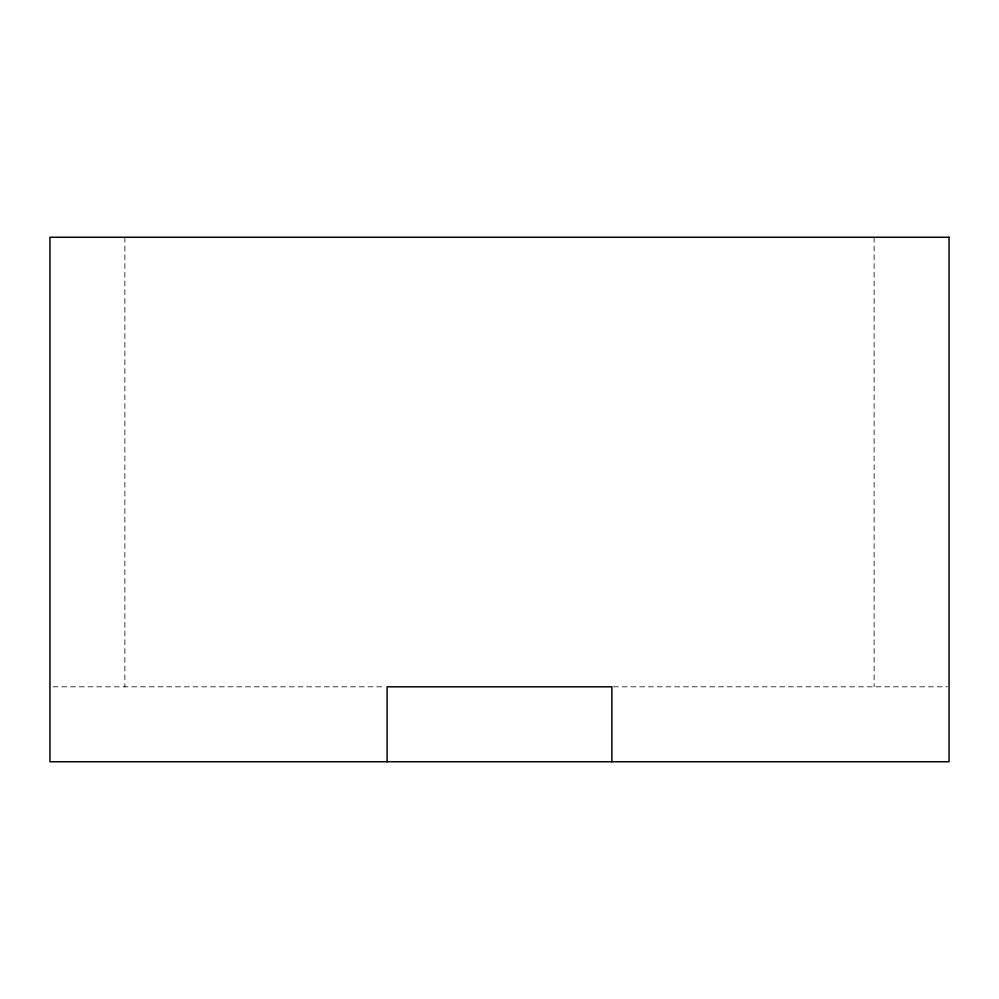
<?xml version="1.0" encoding="UTF-8"?>
<svg xmlns="http://www.w3.org/2000/svg" width="999" height="999" viewBox="0 0 999 999"><rect width="100%" height="100%" fill="white"/><g stroke="black" fill="none" stroke-linecap="round" stroke-linejoin="round"><path stroke-width="0.75" stroke-dasharray="5 3.75" d="M53.009 686.812L383.991 686.812M613.448 686.812L947.489 686.812M874.125 237.263L874.125 686.812M124.875 237.263L124.875 686.812"/><path stroke-width="1.5" d="M611.888 761.738L611.888 686.812L387.113 686.812L387.113 761.738M949.05 237.263L49.95 237.263L49.95 761.738L949.05 761.738L949.05 237.263"/></g></svg>
